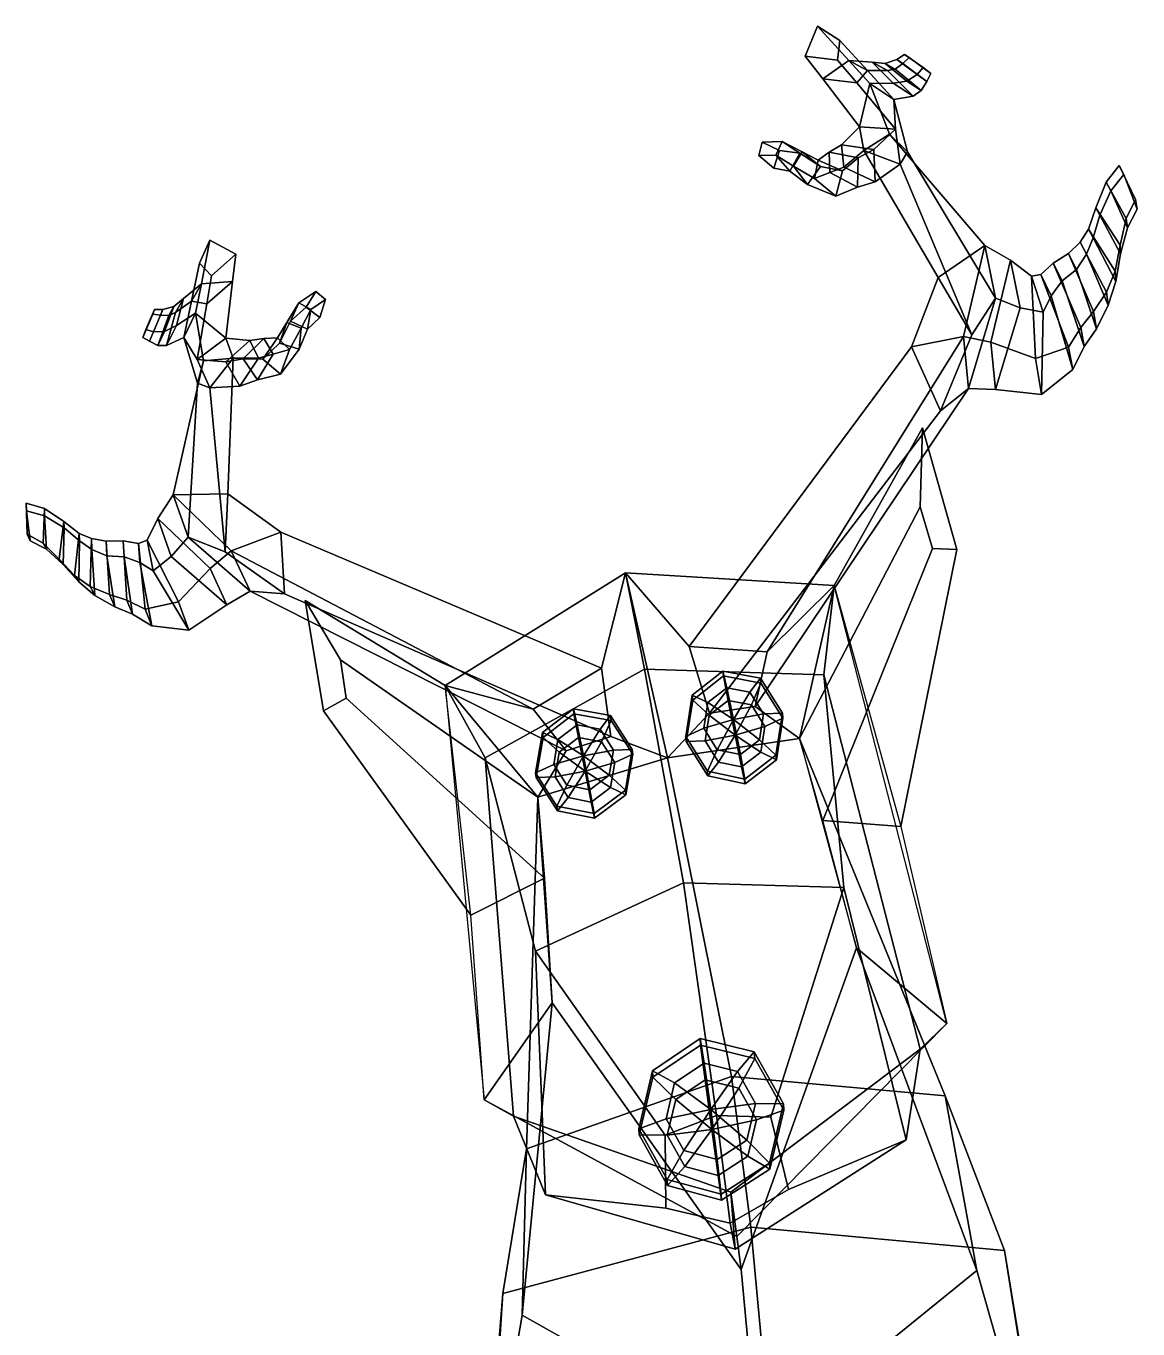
# Model space of a CAD drawing. Extents: x -109 to 82, y -151 to 358.
# Drawn here: x -108.9 to 54.1, y 167.4 to 358.5 of the extents above; entities that cross this region are included whole.
import ezdxf

# ---------------------------------------------------------------- set-up
doc = ezdxf.new("R2010")
doc.units = 0

msp = doc.modelspace()

# ---------------------------------------------------------------- linework, layer by layer
for points in [[(7.128547, 358.493958, 195.966629), (10.399764, 356.397095, 194.77037), (10.098275, 353.514404, 194.246597), (5.33102, 354.083069, 195.817917)], [(11.7414, 353.457458, 199.171799), (7.128547, 358.493958, 195.966629), (5.33102, 354.083069, 195.817917), (7.917945, 350.740295, 197.698364)], [(11.7414, 353.457458, 199.171799), (14.461386, 351.985901, 196.972412), (10.399764, 356.397095, 194.77037), (7.128547, 358.493958, 195.966629)], [(14.461386, 351.985901, 196.972412), (12.931945, 350.154755, 195.674454), (10.098275, 353.514404, 194.246597), (10.399764, 356.397095, 194.77037)], [(7.917945, 350.740295, 197.698364), (5.33102, 354.083069, 195.817917), (10.098275, 353.514404, 194.246597), (12.931945, 350.154755, 195.674454)], [(20.256283, 350.411621, 196.013794), (21.771677, 351.398987, 191.71402), (18.762188, 353.566223, 191.856644), (17.062239, 352.986237, 195.493118)], [(17.062239, 352.986237, 195.493118), (18.762188, 353.566223, 191.856644), (19.634695, 353.024323, 189.358582), (18.511599, 352.194611, 192.96106)], [(21.771677, 351.398987, 191.71402), (22.627932, 352.403015, 187.877518), (19.905397, 354.3255, 188.124481), (18.762188, 353.566223, 191.856644)], [(18.762188, 353.566223, 191.856644), (19.905397, 354.3255, 188.124481), (20.604845, 353.866425, 185.844452), (19.634695, 353.024323, 189.358582)], [(19.634695, 353.024323, 189.358582), (20.604845, 353.866425, 185.844452), (23.783831, 351.515778, 185.222961), (23.16231, 350.371033, 188.822464)], [(23.783831, 351.515778, 185.222961), (20.604845, 353.866425, 185.844452), (19.905397, 354.3255, 188.124481), (22.627932, 352.403015, 187.877518)], [(13.291235, 343.695862, 201.636505), (14.828227, 350.04599, 201.327606), (11.7414, 353.457458, 199.171799), (7.917945, 350.740295, 197.698364)], [(14.828227, 350.04599, 201.327606), (18.239666, 350.141205, 198.422333), (15.173949, 353.182953, 196.856674), (11.7414, 353.457458, 199.171799)], [(11.7414, 353.457458, 199.171799), (15.173949, 353.182953, 196.856674), (17.413958, 351.983307, 194.593231), (14.461386, 351.985901, 196.972412)], [(18.565088, 343.375519, 198.533798), (12.931945, 350.154755, 195.674454), (14.461386, 351.985901, 196.972412), (18.324026, 347.736328, 199.077606)], [(14.461386, 351.985901, 196.972412), (17.413958, 351.983307, 194.593231), (21.189445, 348.209869, 196.02301), (18.324026, 347.736328, 199.077606)], [(18.239666, 350.141205, 198.422333), (20.256283, 350.411621, 196.013794), (17.062239, 352.986237, 195.493118), (15.173949, 353.182953, 196.856674)], [(15.173949, 353.182953, 196.856674), (17.062239, 352.986237, 195.493118), (18.511599, 352.194611, 192.96106), (17.413958, 351.983307, 194.593231)], [(17.413958, 351.983307, 194.593231), (18.511599, 352.194611, 192.96106), (22.326767, 349.026733, 193.170227), (21.189445, 348.209869, 196.02301)], [(18.511599, 352.194611, 192.96106), (19.634695, 353.024323, 189.358582), (23.16231, 350.371033, 188.822464), (22.326767, 349.026733, 193.170227)], [(23.16231, 350.371033, 188.822464), (23.783831, 351.515778, 185.222961), (22.627932, 352.403015, 187.877518), (21.771677, 351.398987, 191.71402)], [(13.291235, 343.695862, 201.636505), (7.917945, 350.740295, 197.698364), (12.931945, 350.154755, 195.674454), (18.565088, 343.375519, 198.533798)], [(17.689274, 342.640106, 204.661163), (14.828227, 350.04599, 201.327606), (13.291235, 343.695862, 201.636505), (13.961, 340.224762, 203.419632)], [(18.324026, 347.736328, 199.077606), (21.189445, 348.209869, 196.02301), (18.239666, 350.141205, 198.422333), (14.828227, 350.04599, 201.327606)], [(17.689274, 342.640106, 204.661163), (20.333649, 340.054779, 201.483307), (18.324026, 347.736328, 199.077606), (14.828227, 350.04599, 201.327606)], [(21.189445, 348.209869, 196.02301), (22.326767, 349.026733, 193.170227), (20.256283, 350.411621, 196.013794), (18.239666, 350.141205, 198.422333)], [(22.326767, 349.026733, 193.170227), (23.16231, 350.371033, 188.822464), (21.771677, 351.398987, 191.71402), (20.256283, 350.411621, 196.013794)], [(20.333649, 340.054779, 201.483307), (19.281046, 338.231934, 200.056854), (18.565088, 343.375519, 198.533798), (18.324026, 347.736328, 199.077606)], [(18.565088, 343.375519, 198.533798), (15.409975, 340.365875, 197.054337), (10.684602, 341.066986, 199.880219), (13.291235, 343.695862, 201.636505)], [(13.291235, 343.695862, 201.636505), (10.684602, 341.066986, 199.880219), (10.996884, 337.814148, 201.332504), (13.961, 340.224762, 203.419632)], [(31.704296, 326.30954, 213.206772), (17.689274, 342.640106, 204.661163), (13.961, 340.224762, 203.419632), (24.860374, 321.595947, 214.37648)], [(19.281046, 338.231934, 200.056854), (15.622733, 335.645081, 198.206314), (15.409975, 340.365875, 197.054337), (18.565088, 343.375519, 198.533798)], [(33.255074, 318.60379, 209.127701), (20.333649, 340.054779, 201.483307), (17.689274, 342.640106, 204.661163), (31.704296, 326.30954, 213.206772)], [(1.959033, 341.563965, 194.609131), (-0.970392, 341.467438, 192.919388), (-1.466966, 339.514709, 193.413589), (1.02641, 339.535248, 194.963516)], [(0.735606, 337.628601, 191.261002), (-1.466966, 339.514709, 193.413589), (-0.970392, 341.467438, 192.919388), (1.572032, 340.25766, 191.081009)], [(4.533034, 339.839935, 192.409546), (1.572032, 340.25766, 191.081009), (-0.970392, 341.467438, 192.919388), (1.959033, 341.563965, 194.609131)], [(3.093258, 337.220612, 192.356323), (0.735606, 337.628601, 191.261002), (1.572032, 340.25766, 191.081009), (4.533034, 339.839935, 192.409546)], [(4.908738, 340.030518, 196.228989), (1.959033, 341.563965, 194.609131), (1.02641, 339.535248, 194.963516), (3.64224, 337.920471, 196.512161)], [(7.577388, 337.909363, 193.672348), (4.533034, 339.839935, 192.409546), (1.959033, 341.563965, 194.609131), (4.908738, 340.030518, 196.228989)], [(15.409975, 340.365875, 197.054337), (13.088184, 339.144257, 196.088943), (8.867741, 340.011902, 198.661011), (10.684602, 341.066986, 199.880219)], [(10.684602, 341.066986, 199.880219), (8.867741, 340.011902, 198.661011), (8.970512, 337.031158, 199.87384), (10.996884, 337.814148, 201.332504)], [(13.961, 340.224762, 203.419632), (10.996884, 337.814148, 201.332504), (15.622733, 335.645081, 198.206314), (19.281046, 338.231934, 200.056854)], [(15.622733, 335.645081, 198.206314), (13.019812, 334.875732, 196.992508), (13.088184, 339.144257, 196.088943), (15.409975, 340.365875, 197.054337)], [(29.759657, 313.204376, 208.404495), (24.860374, 321.595947, 214.37648), (13.961, 340.224762, 203.419632), (19.281046, 338.231934, 200.056854)], [(1.02641, 339.535248, 194.963516), (-1.466966, 339.514709, 193.413589), (0.735606, 337.628601, 191.261002), (3.093258, 337.220612, 192.356323)], [(3.64224, 337.920471, 196.512161), (1.02641, 339.535248, 194.963516), (3.093258, 337.220612, 192.356323), (5.678859, 335.261566, 193.474823)], [(5.678859, 335.261566, 193.474823), (3.093258, 337.220612, 192.356323), (4.533034, 339.839935, 192.409546), (7.577388, 337.909363, 193.672348)], [(7.236943, 338.827789, 197.553925), (4.908738, 340.030518, 196.228989), (3.64224, 337.920471, 196.512161), (6.680158, 336.111084, 198.302841)], [(10.79975, 337.262909, 195.073013), (7.577388, 337.909363, 193.672348), (4.908738, 340.030518, 196.228989), (7.236943, 338.827789, 197.553925)], [(8.867741, 340.011902, 198.661011), (7.236943, 338.827789, 197.553925), (6.680158, 336.111084, 198.302841), (8.970512, 337.031158, 199.87384)], [(13.088184, 339.144257, 196.088943), (10.79975, 337.262909, 195.073013), (7.236943, 338.827789, 197.553925), (8.867741, 340.011902, 198.661011)], [(13.019812, 334.875732, 196.992508), (9.820677, 333.563599, 195.415421), (10.79975, 337.262909, 195.073013), (13.088184, 339.144257, 196.088943)], [(33.255074, 318.60379, 209.127701), (29.759657, 313.204376, 208.404495), (19.281046, 338.231934, 200.056854), (20.333649, 340.054779, 201.483307)], [(6.680158, 336.111084, 198.302841), (3.64224, 337.920471, 196.512161), (5.678859, 335.261566, 193.474823), (9.820677, 333.563599, 195.415421)], [(9.820677, 333.563599, 195.415421), (5.678859, 335.261566, 193.474823), (7.577388, 337.909363, 193.672348), (10.79975, 337.262909, 195.073013)], [(8.970512, 337.031158, 199.87384), (6.680158, 336.111084, 198.302841), (9.820677, 333.563599, 195.415421), (13.019812, 334.875732, 196.992508)], [(10.996884, 337.814148, 201.332504), (8.970512, 337.031158, 199.87384), (13.019812, 334.875732, 196.992508), (15.622733, 335.645081, 198.206314)], [(52.410007, 330.285187, 191.013901), (53.777618, 333.054443, 188.3461), (51.384808, 338.044983, 188.697403), (49.466141, 335.574768, 191.742996)], [(49.466141, 335.574768, 191.742996), (51.384808, 338.044983, 188.697403), (52.075848, 336.727417, 186.280487), (50.142681, 334.32843, 188.978134)], [(50.142681, 334.32843, 188.978134), (52.075848, 336.727417, 186.280487), (54.039406, 331.647919, 185.642273), (52.600971, 328.911865, 187.953491)], [(53.777618, 333.054443, 188.3461), (54.039406, 331.647919, 185.642273), (52.075848, 336.727417, 186.280487), (51.384808, 338.044983, 188.697403)], [(51.536945, 326.378174, 194.094803), (52.410007, 330.285187, 191.013901), (49.466141, 335.574768, 191.742996), (47.944984, 331.850555, 195.368713)], [(47.944984, 331.850555, 195.368713), (49.466141, 335.574768, 191.742996), (50.142681, 334.32843, 188.978134), (48.548557, 330.749969, 192.208511)], [(48.548557, 330.749969, 192.208511), (50.142681, 334.32843, 188.978134), (52.600971, 328.911865, 187.953491), (51.59428, 325.096802, 190.636566)], [(52.600971, 328.911865, 187.953491), (54.039406, 331.647919, 185.642273), (53.777618, 333.054443, 188.3461), (52.410007, 330.285187, 191.013901)], [(50.791073, 322.51944, 197.073914), (51.536945, 326.378174, 194.094803), (47.944984, 331.850555, 195.368713), (46.898777, 328.696899, 198.373611)], [(46.898777, 328.696899, 198.373611), (47.944984, 331.850555, 195.368713), (48.548557, 330.749969, 192.208511), (47.598343, 327.409943, 194.882645)], [(47.598343, 327.409943, 194.882645), (48.548557, 330.749969, 192.208511), (51.59428, 325.096802, 190.636566), (50.88279, 321.040436, 193.245697)], [(49.528351, 319.486542, 199.872696), (50.791073, 322.51944, 197.073914), (46.898777, 328.696899, 198.373611), (45.676201, 326.812744, 200.726364)], [(45.676201, 326.812744, 200.726364), (46.898777, 328.696899, 198.373611), (47.598343, 327.409943, 194.882645), (46.613853, 325.033813, 196.966995)], [(51.59428, 325.096802, 190.636566), (52.600971, 328.911865, 187.953491), (52.410007, 330.285187, 191.013901), (51.536945, 326.378174, 194.094803)], [(-83.221825, 320.692139, 195.873672), (-81.96347, 327.104767, 192.728149), (-83.50766, 323.703156, 191.444412), (-84.65152, 318.124908, 193.60321)], [(-81.96347, 327.104767, 192.728149), (-78.189171, 325.037933, 192.867035), (-81.758621, 321.850769, 191.062881), (-83.50766, 323.703156, 191.444412)], [(-83.221825, 320.692139, 195.873672), (-78.641991, 321.046143, 194.729538), (-78.189171, 325.037933, 192.867035), (-81.96347, 327.104767, 192.728149)], [(47.616829, 316.615143, 202.996338), (49.528351, 319.486542, 199.872696), (45.676201, 326.812744, 200.726364), (43.967659, 325.1521, 203.288177)], [(43.967659, 325.1521, 203.288177), (45.676201, 326.812744, 200.726364), (46.613853, 325.033813, 196.966995), (45.147202, 322.77887, 199.277023)], [(46.613853, 325.033813, 196.966995), (47.598343, 327.409943, 194.882645), (50.88279, 321.040436, 193.245697), (49.796581, 317.540558, 195.701981)], [(-78.641991, 321.046143, 194.729538), (-82.423279, 317.753632, 192.470871), (-81.758621, 321.850769, 191.062881), (-78.189171, 325.037933, 192.867035)], [(28.541309, 312.984131, 218.055771), (31.704296, 326.30954, 213.206772), (24.860374, 321.595947, 214.37648), (20.939526, 311.455048, 218.353378)], [(28.541309, 312.984131, 218.055771), (32.590004, 312.132813, 215.889023), (35.47271, 324.154541, 211.516098), (31.704296, 326.30954, 213.206772)], [(31.704296, 326.30954, 213.206772), (35.47271, 324.154541, 211.516098), (36.856266, 317.170929, 207.850464), (33.255074, 318.60379, 209.127701)], [(45.751511, 314.283783, 205.764343), (47.616829, 316.615143, 202.996338), (43.967659, 325.1521, 203.288177), (41.721443, 323.740295, 206.079605)], [(41.721443, 323.740295, 206.079605), (43.967659, 325.1521, 203.288177), (45.147202, 322.77887, 199.277023), (43.024921, 321.113861, 201.625488)], [(45.147202, 322.77887, 199.277023), (46.613853, 325.033813, 196.966995), (49.796581, 317.540558, 195.701981), (48.066238, 314.103851, 198.485596)], [(50.88279, 321.040436, 193.245697), (51.59428, 325.096802, 190.636566), (51.536945, 326.378174, 194.094803), (50.791073, 322.51944, 197.073914)], [(-84.65152, 318.124908, 193.60321), (-83.50766, 323.703156, 191.444412), (-81.758621, 321.850769, 191.062881), (-82.423279, 317.753632, 192.470871)], [(32.590004, 312.132813, 215.889023), (39.113007, 309.743164, 213.126877), (38.541718, 321.833588, 210.421066), (35.47271, 324.154541, 211.516098)], [(35.47271, 324.154541, 211.516098), (38.541718, 321.833588, 210.421066), (40.262039, 316.532074, 206.169434), (36.856266, 317.170929, 207.850464)], [(43.972717, 311.392365, 208.846222), (45.751511, 314.283783, 205.764343), (41.721443, 323.740295, 206.079605), (39.908112, 322.057434, 208.826157)], [(39.908112, 322.057434, 208.826157), (41.721443, 323.740295, 206.079605), (43.024921, 321.113861, 201.625488), (41.409782, 318.920258, 203.985443)], [(-79.655426, 312.731232, 198.644547), (-78.641991, 321.046143, 194.729538), (-83.221825, 320.692139, 195.873672), (-84.097748, 316.400085, 197.997299)], [(-79.655426, 312.731232, 198.644547), (-83.817612, 309.596436, 195.30632), (-82.423279, 317.753632, 192.470871), (-78.641991, 321.046143, 194.729538)], [(20.939526, 311.455048, 218.353378), (24.860374, 321.595947, 214.37648), (29.759657, 313.204376, 208.404495), (25.194307, 302.064209, 211.145416)], [(39.113007, 309.743164, 213.126877), (43.972717, 311.392365, 208.846222), (39.908112, 322.057434, 208.826157), (38.541718, 321.833588, 210.421066)], [(38.541718, 321.833588, 210.421066), (39.908112, 322.057434, 208.826157), (41.409782, 318.920258, 203.985443), (40.262039, 316.532074, 206.169434)], [(41.409782, 318.920258, 203.985443), (43.024921, 321.113861, 201.625488), (46.241108, 311.50061, 200.755844), (44.578114, 308.103851, 203.365799)], [(43.024921, 321.113861, 201.625488), (45.147202, 322.77887, 199.277023), (48.066238, 314.103851, 198.485596), (46.241108, 311.50061, 200.755844)], [(49.796581, 317.540558, 195.701981), (50.88279, 321.040436, 193.245697), (50.791073, 322.51944, 197.073914), (49.528351, 319.486542, 199.872696)], [(-83.221825, 320.692139, 195.873672), (-84.65152, 318.124908, 193.60321), (-87.02449, 316.485596, 191.082321), (-85.843582, 318.558899, 193.398422)], [(-84.097748, 316.400085, 197.997299), (-83.221825, 320.692139, 195.873672), (-85.843582, 318.558899, 193.398422), (-86.891884, 314.588013, 194.926605)], [(-70.164055, 315.18808, 190.05336), (-68.954163, 317.901001, 192.318344), (-66.42408, 319.57843, 190.794952), (-67.867516, 317.240692, 188.869949)], [(-68.954163, 317.901001, 192.318344), (-67.166031, 316.918335, 192.789413), (-65.035988, 318.388641, 191.378067), (-66.42408, 319.57843, 190.794952)], [(-65.855026, 315.745789, 189.179794), (-67.867516, 317.240692, 188.869949), (-66.42408, 319.57843, 190.794952), (-65.035988, 318.388641, 191.378067)], [(48.066238, 314.103851, 198.485596), (49.796581, 317.540558, 195.701981), (49.528351, 319.486542, 199.872696), (47.616829, 316.615143, 202.996338)], [(-88.634735, 313.699158, 192.416855), (-87.264793, 317.365662, 191.95137), (-88.860939, 316.906769, 188.221649), (-90.266685, 313.666992, 188.021942)], [(-87.264793, 317.365662, 191.95137), (-87.993935, 316.053497, 189.393341), (-89.240219, 316.106964, 185.717407), (-88.860939, 316.906769, 188.221649)], [(-86.891884, 314.588013, 194.926605), (-85.843582, 318.558899, 193.398422), (-87.264793, 317.365662, 191.95137), (-88.634735, 313.699158, 192.416855)], [(-84.65152, 318.124908, 193.60321), (-85.782089, 312.819153, 195.677216), (-88.319595, 311.619049, 192.475235), (-87.02449, 316.485596, 191.082321)], [(-85.843582, 318.558899, 193.398422), (-87.02449, 316.485596, 191.082321), (-87.993935, 316.053497, 189.393341), (-87.264793, 317.365662, 191.95137)], [(-83.817612, 309.596436, 195.30632), (-85.782089, 312.819153, 195.677216), (-84.65152, 318.124908, 193.60321), (-82.423279, 317.753632, 192.470871)], [(-71.786804, 311.982178, 191.22316), (-70.68544, 315.013245, 193.830185), (-68.954163, 317.901001, 192.318344), (-70.164055, 315.18808, 190.05336)], [(-70.68544, 315.013245, 193.830185), (-68.583969, 314.162811, 194.250092), (-67.166031, 316.918335, 192.789413), (-68.954163, 317.901001, 192.318344)], [(-67.653473, 314.059204, 190.162994), (-70.164055, 315.18808, 190.05336), (-67.867516, 317.240692, 188.869949), (-65.855026, 315.745789, 189.179794)], [(-67.166031, 316.918335, 192.789413), (-67.653473, 314.059204, 190.162994), (-65.855026, 315.745789, 189.179794), (-65.035988, 318.388641, 191.378067)], [(29.271118, 305.343811, 212.696518), (25.194307, 302.064209, 211.145416), (29.759657, 313.204376, 208.404495), (33.255074, 318.60379, 209.127701)], [(33.255074, 318.60379, 209.127701), (36.856266, 317.170929, 207.850464), (33.246155, 305.207977, 211.067337), (29.271118, 305.343811, 212.696518)], [(40.262039, 316.532074, 206.169434), (41.409782, 318.920258, 203.985443), (44.578114, 308.103851, 203.365799), (39.99926, 304.444336, 207.959137)], [(-91.818382, 312.823547, 181.464035), (-91.371826, 314.008362, 184.120361), (-90.084641, 316.901337, 184.418442), (-90.368401, 316.254944, 182.136826)], [(-89.240219, 316.106964, 185.717407), (-90.833511, 312.254913, 185.12384), (-91.818382, 312.823547, 181.464035), (-90.368401, 316.254944, 182.136826)], [(-90.266685, 313.666992, 188.021942), (-88.860939, 316.906769, 188.221649), (-90.084641, 316.901337, 184.418442), (-91.371826, 314.008362, 184.120361)], [(-87.993935, 316.053497, 189.393341), (-89.592712, 311.641724, 189.546692), (-90.833511, 312.254913, 185.12384), (-89.240219, 316.106964, 185.717407)], [(-88.860939, 316.906769, 188.221649), (-89.240219, 316.106964, 185.717407), (-90.368401, 316.254944, 182.136826), (-90.084641, 316.901337, 184.418442)], [(-87.02449, 316.485596, 191.082321), (-88.319595, 311.619049, 192.475235), (-89.592712, 311.641724, 189.546692), (-87.993935, 316.053497, 189.393341)], [(-85.782089, 312.819153, 195.677216), (-84.097748, 316.400085, 197.997299), (-86.891884, 314.588013, 194.926605), (-88.319595, 311.619049, 192.475235)], [(-82.894096, 309.374878, 201.473938), (-84.097748, 316.400085, 197.997299), (-85.782089, 312.819153, 195.677216), (-83.768654, 306.13446, 198.288635)], [(-82.894096, 309.374878, 201.473938), (-78.553627, 309.783813, 200.520172), (-79.655426, 312.731232, 198.644547), (-84.097748, 316.400085, 197.997299)], [(-68.583969, 314.162811, 194.250092), (-68.883797, 311.091187, 191.211884), (-67.653473, 314.059204, 190.162994), (-67.166031, 316.918335, 192.789413)], [(36.856266, 317.170929, 207.850464), (40.262039, 316.532074, 206.169434), (39.99926, 304.444336, 207.959137), (33.246155, 305.207977, 211.067337)], [(46.241108, 311.50061, 200.755844), (48.066238, 314.103851, 198.485596), (47.616829, 316.615143, 202.996338), (45.751511, 314.283783, 205.764343)], [(-90.833511, 312.254913, 185.12384), (-90.266685, 313.666992, 188.021942), (-91.371826, 314.008362, 184.120361), (-91.818382, 312.823547, 181.464035)], [(-89.592712, 311.641724, 189.546692), (-88.634735, 313.699158, 192.416855), (-90.266685, 313.666992, 188.021942), (-90.833511, 312.254913, 185.12384)], [(-88.319595, 311.619049, 192.475235), (-86.891884, 314.588013, 194.926605), (-88.634735, 313.699158, 192.416855), (-89.592712, 311.641724, 189.546692)], [(-74.213226, 309.642853, 192.480377), (-72.069344, 312.751831, 195.072311), (-70.68544, 315.013245, 193.830185), (-71.786804, 311.982178, 191.22316)], [(-72.069344, 312.751831, 195.072311), (-70.283333, 311.032166, 195.940735), (-68.583969, 314.162811, 194.250092), (-70.68544, 315.013245, 193.830185)], [(-68.883797, 311.091187, 191.211884), (-71.786804, 311.982178, 191.22316), (-70.164055, 315.18808, 190.05336), (-67.653473, 314.059204, 190.162994)], [(-70.283333, 311.032166, 195.940735), (-71.597229, 307.442932, 192.998749), (-68.883797, 311.091187, 191.211884), (-68.583969, 314.162811, 194.250092)], [(44.578114, 308.103851, 203.365799), (46.241108, 311.50061, 200.755844), (45.751511, 314.283783, 205.764343), (43.972717, 311.392365, 208.846222)], [(-83.768654, 306.13446, 198.288635), (-85.782089, 312.819153, 195.677216), (-83.817612, 309.596436, 195.30632), (-81.963219, 305.454987, 196.992691)], [(-83.817612, 309.596436, 195.30632), (-79.655426, 312.731232, 198.644547), (-76.12709, 312.364136, 197.130981), (-79.658287, 309.255585, 194.109772)], [(-79.658287, 309.255585, 194.109772), (-76.12709, 312.364136, 197.130981), (-74.05143, 312.663208, 196.048889), (-77.084755, 309.704163, 193.309891)], [(-79.655426, 312.731232, 198.644547), (-78.553627, 309.783813, 200.520172), (-74.828011, 309.762451, 198.681091), (-76.12709, 312.364136, 197.130981)], [(-77.084755, 309.704163, 193.309891), (-74.05143, 312.663208, 196.048889), (-72.069344, 312.751831, 195.072311), (-74.213226, 309.642853, 192.480377)], [(-76.12709, 312.364136, 197.130981), (-74.828011, 309.762451, 198.681091), (-72.702202, 310.373566, 197.358231), (-74.05143, 312.663208, 196.048889)], [(-71.597229, 307.442932, 192.998749), (-74.213226, 309.642853, 192.480377), (-71.786804, 311.982178, 191.22316), (-68.883797, 311.091187, 191.211884)], [(-74.05143, 312.663208, 196.048889), (-72.702202, 310.373566, 197.358231), (-70.283333, 311.032166, 195.940735), (-72.069344, 312.751831, 195.072311)], [(-11.696887, 267.515442, 229.104935), (-0.235307, 266.734436, 228.796036), (28.541309, 312.984131, 218.055771), (20.939526, 311.455048, 218.353378)], [(-0.235307, 266.734436, 228.796036), (-1.986355, 258.687805, 220.59906), (29.271118, 305.343811, 212.696518), (28.541309, 312.984131, 218.055771)], [(29.271118, 305.343811, 212.696518), (33.246155, 305.207977, 211.067337), (32.590004, 312.132813, 215.889023), (28.541309, 312.984131, 218.055771)], [(33.246155, 305.207977, 211.067337), (39.99926, 304.444336, 207.959137), (39.113007, 309.743164, 213.126877), (32.590004, 312.132813, 215.889023)], [(-87.342438, 289.740356, 209.986557), (-79.351906, 289.888855, 211.614471), (-78.553627, 309.783813, 200.520172), (-82.894096, 309.374878, 201.473938)], [(-81.963219, 305.454987, 196.992691), (-83.817612, 309.596436, 195.30632), (-79.658287, 309.255585, 194.109772), (-77.579048, 305.66629, 195.424454)], [(-79.74073, 281.359192, 205.767365), (-81.963219, 305.454987, 196.992691), (-78.553627, 309.783813, 200.520172), (-79.351906, 289.888855, 211.614471)], [(-78.553627, 309.783813, 200.520172), (-81.963219, 305.454987, 196.992691), (-77.579048, 305.66629, 195.424454), (-74.828011, 309.762451, 198.681091)], [(-77.579048, 305.66629, 195.424454), (-79.658287, 309.255585, 194.109772), (-77.084755, 309.704163, 193.309891), (-74.976639, 306.585541, 194.368866)], [(-74.828011, 309.762451, 198.681091), (-77.579048, 305.66629, 195.424454), (-74.976639, 306.585541, 194.368866), (-72.702202, 310.373566, 197.358231)], [(-74.976639, 306.585541, 194.368866), (-77.084755, 309.704163, 193.309891), (-74.213226, 309.642853, 192.480377), (-71.597229, 307.442932, 192.998749)], [(-72.702202, 310.373566, 197.358231), (-74.976639, 306.585541, 194.368866), (-71.597229, 307.442932, 192.998749), (-70.283333, 311.032166, 195.940735)], [(-11.696887, 267.515442, 229.104935), (20.939526, 311.455048, 218.353378), (25.194307, 302.064209, 211.145416), (-8.708775, 257.690918, 217.702805)], [(39.99926, 304.444336, 207.959137), (44.578114, 308.103851, 203.365799), (43.972717, 311.392365, 208.846222), (39.113007, 309.743164, 213.126877)], [(-85.155685, 283.514343, 206.160278), (-87.342438, 289.740356, 209.986557), (-82.894096, 309.374878, 201.473938), (-83.768654, 306.13446, 198.288635)], [(-85.155685, 283.514343, 206.160278), (-83.768654, 306.13446, 198.288635), (-81.963219, 305.454987, 196.992691), (-79.74073, 281.359192, 205.767365)], [(-1.986355, 258.687805, 220.59906), (-8.708775, 257.690918, 217.702805), (25.194307, 302.064209, 211.145416), (29.271118, 305.343811, 212.696518)], [(22.225101, 287.959656, 218.558029), (4.489782, 254.013367, 217.611862), (9.584412, 276.441223, 239.342789), (22.523136, 299.562744, 224.991714)], [(27.584244, 281.740326, 222.59549), (22.523136, 299.562744, 224.991714), (9.584412, 276.441223, 239.342789), (19.343363, 241.096664, 234.993759)], [(22.523136, 299.562744, 224.991714), (27.584244, 281.740326, 222.59549), (23.994099, 281.865326, 217.75824), (22.225101, 287.959656, 218.558029)], [(-78.830658, 281.524719, 215.428879), (-87.342438, 289.740356, 209.986557), (-89.586647, 286.2883, 208.235474), (-81.945816, 278.916199, 213.146866)], [(-87.342438, 289.740356, 209.986557), (-85.155685, 283.514343, 206.160278), (-87.637856, 280.693787, 204.804459), (-89.586647, 286.2883, 208.235474)], [(-78.830658, 281.524719, 215.428879), (-71.547829, 284.26651, 216.074661), (-79.351906, 289.888855, 211.614471), (-87.342438, 289.740356, 209.986557)], [(-71.547829, 284.26651, 216.074661), (-71.056023, 275.196167, 209.019302), (-79.74073, 281.359192, 205.767365), (-79.351906, 289.888855, 211.614471)], [(-108.783165, 283.962708, 184.10553), (-108.938499, 288.534546, 184.311386), (-108.884583, 287.389465, 181.946457), (-108.327843, 282.987579, 181.474899)], [(-106.451027, 282.667419, 186.935013), (-106.256332, 287.732391, 187.529404), (-108.938499, 288.534546, 184.311386), (-108.783165, 283.962708, 184.10553)], [(-106.256332, 287.732391, 187.529404), (-106.215797, 286.647705, 184.814026), (-108.884583, 287.389465, 181.946457), (-108.938499, 288.534546, 184.311386)], [(-106.215797, 286.647705, 184.814026), (-105.943924, 281.755188, 183.949036), (-108.327843, 282.987579, 181.474899), (-108.884583, 287.389465, 181.946457)], [(-104.073044, 280.312286, 190.203598), (-103.377388, 285.832153, 191.362213), (-106.256332, 287.732391, 187.529404), (-106.451027, 282.667419, 186.935013)], [(-103.377388, 285.832153, 191.362213), (-103.334663, 284.890778, 188.247955), (-106.215797, 286.647705, 184.814026), (-106.256332, 287.732391, 187.529404)], [(-103.334663, 284.890778, 188.247955), (-103.486443, 279.535034, 186.82048), (-105.943924, 281.755188, 183.949036), (-106.215797, 286.647705, 184.814026)], [(23.994099, 281.865326, 217.75824), (7.915833, 241.962509, 216.202835), (4.489782, 254.013367, 217.611862), (22.225101, 287.959656, 218.558029)], [(-101.840607, 277.906921, 193.358734), (-101.155884, 284.081848, 194.529053), (-103.377388, 285.832153, 191.362213), (-104.073044, 280.312286, 190.203598)], [(-101.112404, 282.968903, 191.088745), (-101.198181, 276.979614, 189.612381), (-103.486443, 279.535034, 186.82048), (-103.334663, 284.890778, 188.247955)], [(-101.155884, 284.081848, 194.529053), (-101.112404, 282.968903, 191.088745), (-103.334663, 284.890778, 188.247955), (-103.377388, 285.832153, 191.362213)], [(-81.945816, 278.916199, 213.146866), (-89.586647, 286.2883, 208.235474), (-91.19677, 283.093872, 207.116913), (-86.591476, 274.02301, 210.24408)], [(-89.586647, 286.2883, 208.235474), (-87.637856, 280.693787, 204.804459), (-90.297707, 278.58493, 203.029068), (-91.19677, 283.093872, 207.116913)], [(-105.943924, 281.755188, 183.949036), (-106.451027, 282.667419, 186.935013), (-108.783165, 283.962708, 184.10553), (-108.327843, 282.987579, 181.474899)], [(-99.515541, 276.315063, 196.313583), (-99.327873, 283.309906, 196.996246), (-101.155884, 284.081848, 194.529053), (-101.840607, 277.906921, 193.358734)], [(-99.273926, 281.737946, 193.2995), (-98.828918, 274.976105, 192.236938), (-101.198181, 276.979614, 189.612381), (-101.112404, 282.968903, 191.088745)], [(-99.327873, 283.309906, 196.996246), (-99.273926, 281.737946, 193.2995), (-101.112404, 282.968903, 191.088745), (-101.155884, 284.081848, 194.529053)], [(-96.7034, 275.123962, 199.604156), (-97.18206, 282.925446, 199.678986), (-99.327873, 283.309906, 196.996246), (-99.515541, 276.315063, 196.313583)], [(-97.18206, 282.925446, 199.678986), (-97.077316, 280.813843, 195.745239), (-99.273926, 281.737946, 193.2995), (-99.327873, 283.309906, 196.996246)], [(-94.15313, 274.28775, 202.514755), (-94.683716, 282.975464, 202.599442), (-97.18206, 282.925446, 199.678986), (-96.7034, 275.123962, 199.604156)], [(-94.683716, 282.975464, 202.599442), (-94.566132, 280.621613, 198.22757), (-97.077316, 280.813843, 195.745239), (-97.18206, 282.925446, 199.678986)], [(-91.455437, 272.984467, 205.75325), (-92.441933, 282.611786, 205.468842), (-94.683716, 282.975464, 202.599442), (-94.15313, 274.28775, 202.514755)], [(-92.441933, 282.611786, 205.468842), (-92.270332, 279.792328, 200.721893), (-94.566132, 280.621613, 198.22757), (-94.683716, 282.975464, 202.599442)], [(-86.591476, 274.02301, 210.24408), (-91.19677, 283.093872, 207.116913), (-92.441933, 282.611786, 205.468842), (-91.455437, 272.984467, 205.75325)], [(-91.19677, 283.093872, 207.116913), (-90.297707, 278.58493, 203.029068), (-92.270332, 279.792328, 200.721893), (-92.441933, 282.611786, 205.468842)], [(-85.155685, 283.514343, 206.160278), (-76.067764, 275.62558, 210.317169), (-79.474205, 273.622681, 208.557449), (-87.637856, 280.693787, 204.804459)], [(-76.067764, 275.62558, 210.317169), (-85.155685, 283.514343, 206.160278), (-79.74073, 281.359192, 205.767365), (-71.056023, 275.196167, 209.019302)], [(-78.830658, 281.524719, 215.428879), (-34.569942, 258.29837, 228.215195), (-24.538162, 264.296173, 228.878418), (-71.547829, 284.26651, 216.074661)], [(-24.538162, 264.296173, 228.878418), (-23.14974, 254.311859, 217.48204), (-71.056023, 275.196167, 209.019302), (-71.547829, 284.26651, 216.074661)], [(-103.486443, 279.535034, 186.82048), (-104.073044, 280.312286, 190.203598), (-106.451027, 282.667419, 186.935013), (-105.943924, 281.755188, 183.949036)], [(-97.077316, 280.813843, 195.745239), (-95.937843, 273.293579, 195.201797), (-98.828918, 274.976105, 192.236938), (-99.273926, 281.737946, 193.2995)], [(-76.067764, 275.62558, 210.317169), (-78.830658, 281.524719, 215.428879), (-81.945816, 278.916199, 213.146866), (-79.474205, 273.622681, 208.557449)], [(-34.569942, 258.29837, 228.215195), (-78.830658, 281.524719, 215.428879), (-76.067764, 275.62558, 210.317169), (-29.730633, 252.201813, 220.175705)], [(27.584244, 281.740326, 222.59549), (19.343363, 241.096664, 234.993759), (7.915833, 241.962509, 216.202835), (23.994099, 281.865326, 217.75824)], [(-101.198181, 276.979614, 189.612381), (-101.840607, 277.906921, 193.358734), (-104.073044, 280.312286, 190.203598), (-103.486443, 279.535034, 186.82048)], [(-94.566132, 280.621613, 198.22757), (-93.30307, 272.243469, 197.622589), (-95.937843, 273.293579, 195.201797), (-97.077316, 280.813843, 195.745239)], [(-92.270332, 279.792328, 200.721893), (-90.497185, 270.515411, 200.401581), (-93.30307, 272.243469, 197.622589), (-94.566132, 280.621613, 198.22757)], [(-90.297707, 278.58493, 203.029068), (-85.055038, 269.894196, 205.256073), (-90.497185, 270.515411, 200.401581), (-92.270332, 279.792328, 200.721893)], [(-87.637856, 280.693787, 204.804459), (-79.474205, 273.622681, 208.557449), (-85.055038, 269.894196, 205.256073), (-90.297707, 278.58493, 203.029068)], [(-98.828918, 274.976105, 192.236938), (-99.515541, 276.315063, 196.313583), (-101.840607, 277.906921, 193.358734), (-101.198181, 276.979614, 189.612381)], [(-79.474205, 273.622681, 208.557449), (-81.945816, 278.916199, 213.146866), (-86.591476, 274.02301, 210.24408), (-85.055038, 269.894196, 205.256073)], [(-34.569942, 258.29837, 228.215195), (-47.468529, 261.752808, 238.279022), (-20.994246, 278.278625, 240.159439), (-24.538162, 264.296173, 228.878418)], [(-47.468529, 261.752808, 238.279022), (-41.620811, 251.167587, 260.110016), (-18.217321, 264.16568, 261.410736), (-20.994246, 278.278625, 240.159439)], [(-23.14974, 254.311859, 217.48204), (-24.538162, 264.296173, 228.878418), (-20.994246, 278.278625, 240.159439), (-14.881869, 251.163528, 209.985168)], [(-0.235307, 266.734436, 228.796036), (-11.696887, 267.515442, 229.104935), (-20.994246, 278.278625, 240.159439), (9.584412, 276.441223, 239.342789)], [(-8.708775, 257.690918, 217.702805), (-14.881869, 251.163528, 209.985168), (-20.994246, 278.278625, 240.159439), (-11.696887, 267.515442, 229.104935)], [(9.584412, 276.441223, 239.342789), (-20.994246, 278.278625, 240.159439), (-18.217321, 264.16568, 261.410736), (8.064551, 263.340546, 260.945557)], [(-95.937843, 273.293579, 195.201797), (-96.7034, 275.123962, 199.604156), (-99.515541, 276.315063, 196.313583), (-98.828918, 274.976105, 192.236938)], [(-29.730633, 252.201813, 220.175705), (-76.067764, 275.62558, 210.317169), (-71.056023, 275.196167, 209.019302), (-23.14974, 254.311859, 217.48204)], [(-1.986355, 258.687805, 220.59906), (-0.235307, 266.734436, 228.796036), (9.584412, 276.441223, 239.342789), (4.489782, 254.013367, 217.611862)], [(9.584412, 276.441223, 239.342789), (8.064551, 263.340546, 260.945557), (22.182861, 208.438187, 254.476501), (26.103748, 212.212402, 231.795547)], [(-93.30307, 272.243469, 197.622589), (-94.15313, 274.28775, 202.514755), (-96.7034, 275.123962, 199.604156), (-95.937843, 273.293579, 195.201797)], [(-90.497185, 270.515411, 200.401581), (-91.455437, 272.984467, 205.75325), (-94.15313, 274.28775, 202.514755), (-93.30307, 272.243469, 197.622589)], [(-85.055038, 269.894196, 205.256073), (-86.591476, 274.02301, 210.24408), (-91.455437, 272.984467, 205.75325), (-90.497185, 270.515411, 200.401581)], [(-68.007736, 274.232147, 222.982101), (-62.83255, 265.519928, 216.889069), (-62.002914, 259.914154, 216.183212), (-65.309608, 258.063934, 220.899399)], [(-62.83255, 265.519928, 216.889069), (-68.007736, 274.232147, 222.982101), (-47.468529, 261.752808, 238.279022), (-33.896156, 245.381683, 217.071335)], [(-65.309608, 258.063934, 220.899399), (-43.722248, 228.068817, 234.248001), (-47.468529, 261.752808, 238.279022), (-68.007736, 274.232147, 222.982101)], [(-62.002914, 259.914154, 216.183212), (-62.83255, 265.519928, 216.889069), (-33.896156, 245.381683, 217.071335), (-32.916504, 233.49585, 215.716248)], [(-18.217321, 264.16568, 261.410736), (-41.620811, 251.167587, 260.110016), (-34.204563, 222.827789, 284.835388), (-12.51432, 232.819, 285.869171)], [(-18.217321, 264.16568, 261.410736), (-12.51432, 232.819, 285.869171), (11.009056, 232.165802, 285.369812), (8.064551, 263.340546, 260.945557)], [(-11.152121, 259.625549, 273.653809), (-6.636225, 263.179321, 274.036469), (-6.718414, 263.892426, 269.313477), (-11.232112, 260.3349, 268.930145)], [(-8.947074, 259.255798, 264.87085), (-11.232112, 260.3349, 268.930145), (-6.718414, 263.892426, 269.313477), (-6.151386, 261.449463, 265.105621)], [(-1.154872, 262.116241, 273.827881), (-1.234862, 262.825653, 269.104248), (-6.718414, 263.892426, 269.313477), (-6.636225, 263.179321, 274.036469)], [(-2.762472, 260.777252, 264.975739), (-6.151386, 261.449463, 265.105621), (-6.718414, 263.892426, 269.313477), (-1.234862, 262.825653, 269.104248)], [(-8.742898, 257.407776, 277.239349), (-5.943703, 259.595337, 277.473022), (-6.636225, 263.179321, 274.036469), (-11.152121, 259.625549, 273.653809)], [(-2.558297, 258.929199, 277.344238), (-1.154872, 262.116241, 273.827881), (-6.636225, 263.179321, 274.036469), (-5.943703, 259.595337, 277.473022)], [(1.999043, 257.693481, 268.423645), (-0.768408, 257.607819, 264.556763), (-2.762472, 260.777252, 264.975739), (-1.234862, 262.825653, 269.104248)], [(-0.572588, 255.774567, 276.927856), (2.073838, 256.993225, 273.148956), (-1.154872, 262.116241, 273.827881), (-2.558297, 258.929199, 277.344238)], [(2.073838, 256.993225, 273.148956), (1.999043, 257.693481, 268.423645), (-1.234862, 262.825653, 269.104248), (-1.154872, 262.116241, 273.827881)], [(20.149195, 195.13559, 285.218018), (22.182861, 208.438187, 254.476501), (8.064551, 263.340546, 260.945557), (11.009056, 232.165802, 285.369812)], [(-65.309608, 258.063934, 220.899399), (-62.002914, 259.914154, 216.183212), (-32.916504, 233.49585, 215.716248), (-43.722248, 228.068817, 234.248001)], [(-29.730633, 252.201813, 220.175705), (-33.896156, 245.381683, 217.071335), (-47.468529, 261.752808, 238.279022), (-34.569942, 258.29837, 228.215195)], [(-47.468529, 261.752808, 238.279022), (-41.727997, 200.994171, 231.28624), (-37.428837, 198.592361, 254.03009), (-41.620811, 251.167587, 260.110016)], [(-12.099878, 253.578476, 272.918732), (-11.152121, 259.625549, 273.653809), (-11.232112, 260.3349, 268.930145), (-12.174673, 254.278702, 268.19342)], [(-12.174673, 254.278702, 268.19342), (-11.232112, 260.3349, 268.930145), (-8.947074, 259.255798, 264.87085), (-9.528245, 255.497345, 264.41452)], [(-5.17144, 256.768951, 263.025421), (-8.947074, 259.255798, 264.87085), (-6.151386, 261.449463, 265.105621)], [(-5.17144, 256.768951, 263.025421), (-6.151386, 261.449463, 265.105621), (-2.762472, 260.777252, 264.975739)], [(-0.768408, 257.607819, 264.556763), (-5.17144, 256.768951, 263.025421), (-2.762472, 260.777252, 264.975739)], [(-33.116974, 254.153275, 273.271332), (-28.577751, 257.638336, 273.643463), (-28.659939, 258.35144, 268.920502), (-33.196964, 254.86264, 268.547668)], [(-30.933187, 253.847168, 264.497955), (-33.196964, 254.86264, 268.547668), (-28.659939, 258.35144, 268.920502), (-28.12328, 255.998123, 264.726318)], [(-23.119726, 256.643982, 273.445404), (-23.199717, 257.353333, 268.721771), (-28.659939, 258.35144, 268.920502), (-28.577751, 257.638336, 273.643463)], [(-24.748585, 255.368591, 264.602844), (-28.12328, 255.998123, 264.726318), (-28.659939, 258.35144, 268.920502), (-23.199717, 257.353333, 268.721771)], [(-1.986355, 258.687805, 220.59906), (4.489782, 254.013367, 217.611862), (-14.881869, 251.163528, 209.985168), (-8.708775, 257.690918, 217.702805)], [(-9.332425, 253.664124, 276.785583), (-8.742898, 257.407776, 277.239349), (-11.152121, 259.625549, 273.653809), (-12.099878, 253.578476, 272.918732)], [(-9.528245, 255.497345, 264.41452), (-8.947074, 259.255798, 264.87085), (-5.17144, 256.768951, 263.025421)], [(-4.929393, 254.502975, 278.316956), (-5.943703, 259.595337, 277.473022), (-8.742898, 257.407776, 277.239349)], [(-4.929393, 254.502975, 278.316956), (-2.558297, 258.929199, 277.344238), (-5.943703, 259.595337, 277.473022)], [(-4.929393, 254.502975, 278.316956), (-0.572588, 255.774567, 276.927856), (-2.558297, 258.929199, 277.344238)], [(-30.72901, 251.999146, 276.866425), (-27.915598, 254.143997, 277.093719), (-28.577751, 257.638336, 273.643463), (-33.116974, 254.153275, 273.271332)], [(-24.544409, 253.520569, 276.971344), (-23.119726, 256.643982, 273.445404), (-28.577751, 257.638336, 273.643463), (-27.915598, 254.143997, 277.093719)], [(-20.020933, 252.388351, 268.06601), (-22.788383, 252.302704, 264.199127), (-24.748585, 255.368591, 264.602844), (-23.199717, 257.353333, 268.721771)], [(-22.592566, 250.469452, 276.570221), (-19.946136, 251.688095, 272.79129), (-23.119726, 256.643982, 273.445404), (-24.544409, 253.520569, 276.971344)], [(-19.946136, 251.688095, 272.79129), (-20.020933, 252.388351, 268.06601), (-23.199717, 257.353333, 268.721771), (-23.119726, 256.643982, 273.445404)], [(-7.557313, 252.350708, 264.003448), (-9.528245, 255.497345, 264.41452), (-5.17144, 256.768951, 263.025421)], [(-4.929393, 254.502975, 278.316956), (-8.742898, 257.407776, 277.239349), (-9.332425, 253.664124, 276.785583)], [(-4.172664, 251.642838, 263.872955), (-7.557313, 252.350708, 264.003448), (-5.17144, 256.768951, 263.025421)], [(-1.353845, 253.813675, 264.099854), (-5.17144, 256.768951, 263.025421), (-0.768408, 257.607819, 264.556763)], [(-4.172664, 251.642838, 263.872955), (-5.17144, 256.768951, 263.025421), (-1.353845, 253.813675, 264.099854)], [(1.045438, 251.543976, 267.685333), (-1.353845, 253.813675, 264.099854), (-0.768408, 257.607819, 264.556763), (1.999043, 257.693481, 268.423645)], [(1.1152, 250.853012, 272.412231), (2.073838, 256.993225, 273.148956), (-0.572588, 255.774567, 276.927856), (-1.166219, 251.995346, 276.47348)], [(1.1152, 250.853012, 272.412231), (1.045438, 251.543976, 267.685333), (1.999043, 257.693481, 268.423645), (2.073838, 256.993225, 273.148956)], [(-34.119854, 248.273361, 272.561096), (-33.116974, 254.153275, 273.271332), (-33.196964, 254.86264, 268.547668), (-34.194649, 248.973557, 267.835815)], [(-34.194649, 248.973557, 267.835815), (-33.196964, 254.86264, 268.547668), (-30.933187, 253.847168, 264.497955), (-31.54822, 250.19223, 264.056885)], [(-29.730633, 252.201813, 220.175705), (-23.14974, 254.311859, 217.48204), (-14.881869, 251.163528, 209.985168), (-33.896156, 245.381683, 217.071335)], [(-27.191416, 251.463852, 262.667786), (-30.933187, 253.847168, 264.497955), (-28.12328, 255.998123, 264.726318)], [(-27.191416, 251.463852, 262.667786), (-28.12328, 255.998123, 264.726318), (-24.748585, 255.368591, 264.602844)], [(-22.788383, 252.302704, 264.199127), (-27.191416, 251.463852, 262.667786), (-24.748585, 255.368591, 264.602844)], [(-9.001205, 249.206299, 267.533508), (-12.174673, 254.278702, 268.19342), (-9.528245, 255.497345, 264.41452), (-7.557313, 252.350708, 264.003448)], [(-8.931443, 248.51532, 272.260406), (-12.099878, 253.578476, 272.918732), (-12.174673, 254.278702, 268.19342), (-9.001205, 249.206299, 267.533508)], [(-7.369688, 250.532364, 276.377075), (-4.929393, 254.502975, 278.316956), (-9.332425, 253.664124, 276.785583)], [(-3.988386, 249.830734, 276.24762), (-4.929393, 254.502975, 278.316956), (-7.369688, 250.532364, 276.377075)], [(-1.166219, 251.995346, 276.47348), (-0.572588, 255.774567, 276.927856), (-4.929393, 254.502975, 278.316956)], [(-3.988386, 249.830734, 276.24762), (-1.166219, 251.995346, 276.47348), (-4.929393, 254.502975, 278.316956)], [(-31.3524, 248.359009, 276.427948), (-30.72901, 251.999146, 276.866425), (-33.116974, 254.153275, 273.271332), (-34.119854, 248.273361, 272.561096)], [(-31.54822, 250.19223, 264.056885), (-30.933187, 253.847168, 264.497955), (-27.191416, 251.463852, 262.667786)], [(-26.949369, 249.197861, 277.95932), (-27.915598, 254.143997, 277.093719), (-30.72901, 251.999146, 276.866425)], [(-26.949369, 249.197861, 277.95932), (-24.544409, 253.520569, 276.971344), (-27.915598, 254.143997, 277.093719)], [(-23.407028, 248.612762, 263.757172), (-27.191416, 251.463852, 262.667786), (-22.788383, 252.302704, 264.199127)], [(-26.949369, 249.197861, 277.95932), (-22.592566, 250.469452, 276.570221), (-24.544409, 253.520569, 276.971344)], [(-21.027939, 246.407883, 267.351776), (-23.407028, 248.612762, 263.757172), (-22.788383, 252.302704, 264.199127), (-20.020933, 252.388351, 268.06601)], [(-20.958176, 245.716888, 272.078613), (-21.027939, 246.407883, 267.351776), (-20.020933, 252.388351, 268.06601), (-19.946136, 251.688095, 272.79129)], [(25.849268, 201.59639, 172.862823), (-5.473378, 204.403976, 169.930939), (-14.881869, 251.163528, 209.985168), (4.489782, 254.013367, 217.611862)], [(-8.931443, 248.51532, 272.260406), (-7.369688, 250.532364, 276.377075), (-9.332425, 253.664124, 276.785583), (-12.099878, 253.578476, 272.918732)], [(-3.528694, 248.046265, 267.322662), (-9.001205, 249.206299, 267.533508), (-7.557313, 252.350708, 264.003448), (-4.172664, 251.642838, 263.872955)], [(-3.528694, 248.046265, 267.322662), (-4.172664, 251.642838, 263.872955), (-1.353845, 253.813675, 264.099854), (1.045438, 251.543976, 267.685333)], [(25.849268, 201.59639, 172.862823), (4.489782, 254.013367, 217.611862), (12.842552, 223.275162, 214.127762), (30.493595, 175.991562, 183.362305)], [(-32.774323, 187.05574, 284.880249), (-34.204563, 222.827789, 284.835388), (-41.620811, 251.167587, 260.110016), (-37.428837, 198.592361, 254.03009)], [(-35.539867, 193.791779, 172.592255), (-33.896156, 245.381683, 217.071335), (-14.881869, 251.163528, 209.985168), (-5.473378, 204.403976, 169.930939)], [(-29.610497, 247.149811, 263.660797), (-31.54822, 250.19223, 264.056885), (-27.191416, 251.463852, 262.667786)], [(-26.949369, 249.197861, 277.95932), (-30.72901, 251.999146, 276.866425), (-31.3524, 248.359009, 276.427948)], [(-26.239412, 246.485336, 263.536377), (-29.610497, 247.149811, 263.660797), (-27.191416, 251.463852, 262.667786)], [(-26.239412, 246.485336, 263.536377), (-27.191416, 251.463852, 262.667786), (-23.407028, 248.612762, 263.757172)], [(-23.219404, 246.794479, 276.130829), (-22.592566, 250.469452, 276.570221), (-26.949369, 249.197861, 277.95932)], [(-20.958176, 245.716888, 272.078613), (-19.946136, 251.688095, 272.79129), (-22.592566, 250.469452, 276.570221), (-23.219404, 246.794479, 276.130829)], [(-3.460968, 247.359116, 272.050171), (-3.988386, 249.830734, 276.24762), (-7.369688, 250.532364, 276.377075), (-8.931443, 248.51532, 272.260406)], [(-3.460968, 247.359116, 272.050171), (1.1152, 250.853012, 272.412231), (-1.166219, 251.995346, 276.47348), (-3.988386, 249.830734, 276.24762)], [(-3.460968, 247.359116, 272.050171), (-3.528694, 248.046265, 267.322662), (1.045438, 251.543976, 267.685333), (1.1152, 250.853012, 272.412231)], [(-31.074585, 244.07019, 267.199951), (-34.194649, 248.973557, 267.835815), (-31.54822, 250.19223, 264.056885), (-29.610497, 247.149811, 263.660797)], [(-31.00482, 243.379196, 271.926849), (-34.119854, 248.273361, 272.561096), (-34.194649, 248.973557, 267.835815), (-31.074585, 244.07019, 267.199951)], [(-29.422873, 245.331497, 276.034393), (-26.949369, 249.197861, 277.95932), (-31.3524, 248.359009, 276.427948)], [(-26.055134, 244.673203, 275.911072), (-26.949369, 249.197861, 277.95932), (-29.422873, 245.331497, 276.034393)], [(-26.055134, 244.673203, 275.911072), (-23.219404, 246.794479, 276.130829), (-26.949369, 249.197861, 277.95932)], [(-25.623684, 242.980667, 266.99884), (-26.239412, 246.485336, 263.536377), (-23.407028, 248.612762, 263.757172), (-21.027939, 246.407883, 267.351776)], [(-3.460968, 247.359116, 272.050171), (-8.931443, 248.51532, 272.260406), (-9.001205, 249.206299, 267.533508), (-3.528694, 248.046265, 267.322662)], [(-31.00482, 243.379196, 271.926849), (-29.422873, 245.331497, 276.034393), (-31.3524, 248.359009, 276.427948), (-34.119854, 248.273361, 272.561096)], [(-25.623684, 242.980667, 266.99884), (-31.074585, 244.07019, 267.199951), (-29.610497, 247.149811, 263.660797), (-26.239412, 246.485336, 263.536377)], [(-25.55596, 242.293488, 271.726318), (-20.958176, 245.716888, 272.078613), (-23.219404, 246.794479, 276.130829), (-26.055134, 244.673203, 275.911072)], [(-35.539867, 193.791779, 172.592255), (-36.191597, 169.438553, 183.187378), (-31.750727, 215.233414, 213.728394), (-33.896156, 245.381683, 217.071335)], [(-25.55596, 242.293488, 271.726318), (-26.055134, 244.673203, 275.911072), (-29.422873, 245.331497, 276.034393), (-31.00482, 243.379196, 271.926849)], [(-25.55596, 242.293488, 271.726318), (-25.623684, 242.980667, 266.99884), (-21.027939, 246.407883, 267.351776), (-20.958176, 245.716888, 272.078613)], [(-25.55596, 242.293488, 271.726318), (-31.00482, 243.379196, 271.926849), (-31.074585, 244.07019, 267.199951), (-25.623684, 242.980667, 266.99884)], [(19.343363, 241.096664, 234.993759), (26.103748, 212.212402, 231.795547), (12.842552, 223.275162, 214.127762), (7.915833, 241.962509, 216.202835)], [(-43.722248, 228.068817, 234.248001), (-32.916504, 233.49585, 215.716248), (-31.750727, 215.233414, 213.728394), (-41.727997, 200.994171, 231.28624)], [(-15.206852, 195.8414, 323.764526), (-7.668664, 198.729126, 324.135925), (-12.51432, 232.819, 285.869171), (-34.204563, 222.827789, 284.835388)], [(0.298604, 198.463837, 323.886383), (11.009056, 232.165802, 285.369812), (-12.51432, 232.819, 285.869171), (-7.668664, 198.729126, 324.135925)], [(2.904835, 187.858383, 322.890137), (20.149195, 195.13559, 285.218018), (11.009056, 232.165802, 285.369812), (0.298604, 198.463837, 323.886383)], [(-15.088382, 185.107162, 322.774902), (-15.206852, 195.8414, 323.764526), (-34.204563, 222.827789, 284.835388), (-32.774323, 187.05574, 284.880249)], [(-4.687735, 180.933868, 233.071289), (-4.06392, 176.107941, 217.446274), (12.842552, 223.275162, 214.127762), (26.103748, 212.212402, 231.795547)], [(30.493595, 175.991562, 183.362305), (12.842552, 223.275162, 214.127762), (-4.06392, 176.107941, 217.446274), (-1.601685, 149.92128, 198.24794)], [(-4.687735, 180.933868, 233.071289), (-41.727997, 200.994171, 231.28624), (-31.750727, 215.233414, 213.728394), (-4.06392, 176.107941, 217.446274)], [(-36.191597, 169.438553, 183.187378), (-1.601685, 149.92128, 198.24794), (-4.06392, 176.107941, 217.446274), (-31.750727, 215.233414, 213.728394)], [(26.103748, 212.212402, 231.795547), (22.182861, 208.438187, 254.476501), (-5.581021, 187.44165, 252.575119), (-4.687735, 180.933868, 233.071289)], [(-16.995977, 204.340515, 332.31308), (-10.017654, 209.036255, 332.75412), (-10.085217, 209.977188, 325.803802), (-17.059956, 205.27272, 325.361664)], [(-13.818611, 203.490326, 319.42514), (-17.059956, 205.27272, 325.361664), (-10.085217, 209.977188, 325.803802), (-9.496065, 206.384277, 319.694458)], [(-13.659551, 201.070938, 337.626923), (-9.331372, 203.950745, 337.894531), (-10.017654, 209.036255, 332.75412), (-16.995977, 204.340515, 332.31308)], [(-2.06102, 207.087418, 332.452301), (-2.124998, 208.019623, 325.500885), (-10.085217, 209.977188, 325.803802), (-10.017654, 209.036255, 332.75412)], [(-4.578712, 205.146378, 319.506866), (-9.496065, 206.384277, 319.694458), (-10.085217, 209.977188, 325.803802), (-2.124998, 208.019623, 325.500885)], [(-4.419651, 202.72702, 337.708649), (-2.06102, 207.087418, 332.452301), (-10.017654, 209.036255, 332.75412), (-9.331372, 203.950745, 337.894531)], [(-5.581021, 187.44165, 252.575119), (22.182861, 208.438187, 254.476501), (20.149195, 195.13559, 285.218018), (-4.91714, 179.123749, 284.174164)], [(-8.518403, 199.605881, 316.770691), (-13.818611, 203.490326, 319.42514), (-9.496065, 206.384277, 319.694458)], [(-8.518403, 199.605881, 316.770691), (-9.496065, 206.384277, 319.694458), (-4.578712, 205.146378, 319.506866)], [(2.132717, 200.404724, 324.631317), (-1.956929, 200.44754, 318.972626), (-4.578712, 205.146378, 319.506866), (-2.124998, 208.019623, 325.500885)], [(-1.811075, 198.062561, 337.178528), (2.188428, 199.493729, 331.585327), (-2.06102, 207.087418, 332.452301), (-4.419651, 202.72702, 337.708649)], [(2.188428, 199.493729, 331.585327), (2.132717, 200.404724, 324.631317), (-2.124998, 208.019623, 325.500885), (-2.06102, 207.087418, 332.452301)], [(-18.989235, 195.859024, 331.413849), (-16.995977, 204.340515, 332.31308), (-17.059956, 205.27272, 325.361664), (-19.044947, 196.77002, 324.459839)], [(-19.044947, 196.77002, 324.459839), (-17.059956, 205.27272, 325.361664), (-13.818611, 203.490326, 319.42514), (-15.045445, 198.201157, 318.866638)], [(-1.956929, 200.44754, 318.972626), (-8.518403, 199.605881, 316.770691), (-4.578712, 205.146378, 319.506866)], [(-2.630893, 182.309677, 148.245041), (-39.009148, 172.620163, 150.947311), (-35.539867, 193.791779, 172.592255), (-5.473378, 204.403976, 169.930939)], [(-14.899592, 195.816208, 337.07254), (-13.659551, 201.070938, 337.626923), (-16.995977, 204.340515, 332.31308), (-18.989235, 195.859024, 331.413849)], [(-15.045445, 198.201157, 318.866638), (-13.818611, 203.490326, 319.42514), (-8.518403, 199.605881, 316.770691)], [(-8.338117, 196.657867, 339.274475), (-9.331372, 203.950745, 337.894531), (-13.659551, 201.070938, 337.626923)], [(-8.338117, 196.657867, 339.274475), (-4.419651, 202.72702, 337.708649), (-9.331372, 203.950745, 337.894531)], [(-8.338117, 196.657867, 339.274475), (-1.811075, 198.062561, 337.178528), (-4.419651, 202.72702, 337.708649)], [(-2.630893, 182.309677, 148.245041), (-5.473378, 204.403976, 169.930939), (25.849268, 201.59639, 172.862823), (34.585228, 178.900757, 151.092697)], [(-41.727997, 200.994171, 231.28624), (-4.687735, 180.933868, 233.071289), (-5.581021, 187.44165, 252.575119), (-37.428837, 198.592361, 254.03009)], [(-8.338117, 196.657867, 339.274475), (-13.659551, 201.070938, 337.626923), (-14.899592, 195.816208, 337.07254)], [(34.585228, 178.900757, 151.092697), (25.849268, 201.59639, 172.862823), (30.493595, 175.991562, 183.362305), (41.266182, 138.091492, 160.202408)], [(-12.4676, 193.561584, 318.346649), (-15.045445, 198.201157, 318.866638), (-8.518403, 199.605881, 316.770691)], [(-7.564685, 192.247025, 318.159912), (-12.4676, 193.561584, 318.346649), (-8.518403, 199.605881, 316.770691)], [(-3.198219, 195.081863, 318.41507), (-8.518403, 199.605881, 316.770691), (-1.956929, 200.44754, 318.972626)], [(-7.564685, 192.247025, 318.159912), (-8.518403, 199.605881, 316.770691), (-3.198219, 195.081863, 318.41507)], [(0.110338, 191.701736, 323.731781), (-3.198219, 195.081863, 318.41507), (-1.956929, 200.44754, 318.972626), (2.132717, 200.404724, 324.631317)], [(0.158335, 190.81221, 330.688232), (2.188428, 199.493729, 331.585327), (-1.811075, 198.062561, 337.178528), (-3.065019, 192.731537, 336.624908)], [(0.158335, 190.81221, 330.688232), (0.110338, 191.701736, 323.731781), (2.132717, 200.404724, 324.631317), (2.188428, 199.493729, 331.585327)], [(-5.581021, 187.44165, 252.575119), (-4.91714, 179.123749, 284.174164), (-32.774323, 187.05574, 284.880249), (-37.428837, 198.592361, 254.03009)], [(-14.901797, 189.310287, 323.62735), (-19.044947, 196.77002, 324.459839), (-15.045445, 198.201157, 318.866638), (-12.4676, 193.561584, 318.346649)], [(-5.669745, 182.916489, 322.811737), (-7.668664, 198.729126, 324.135925), (-15.206852, 195.8414, 323.764526), (-15.088382, 185.107162, 322.774902)], [(-3.065019, 192.731537, 336.624908), (-1.811075, 198.062561, 337.178528), (-8.338117, 196.657867, 339.274475)], [(-5.669745, 182.916489, 322.811737), (2.904835, 187.858383, 322.890137), (0.298604, 198.463837, 323.886383), (-7.668664, 198.729126, 324.135925)], [(-14.853801, 188.420792, 330.583771), (-18.989235, 195.859024, 331.413849), (-19.044947, 196.77002, 324.459839), (-14.901797, 189.310287, 323.62735)], [(-14.853801, 188.420792, 330.583771), (-12.334401, 191.211227, 336.556488), (-14.899592, 195.816208, 337.07254), (-18.989235, 195.859024, 331.413849)], [(-12.334401, 191.211227, 336.556488), (-8.338117, 196.657867, 339.274475), (-14.899592, 195.816208, 337.07254)], [(-7.436564, 189.911102, 336.371307), (-8.338117, 196.657867, 339.274475), (-12.334401, 191.211227, 336.556488)], [(-7.436564, 189.911102, 336.371307), (-3.065019, 192.731537, 336.624908), (-8.338117, 196.657867, 339.274475)], [(-6.978936, 187.152344, 323.32666), (-7.564685, 192.247025, 318.159912), (-3.198219, 195.081863, 318.41507), (0.110338, 191.701736, 323.731781)], [(-5.669745, 182.916489, 322.811737), (-4.91714, 179.123749, 284.174164), (20.149195, 195.13559, 285.218018), (2.904835, 187.858383, 322.890137)], [(-42.0313, 135.10849, 160.173538), (-36.191597, 169.438553, 183.187378), (-35.539867, 193.791779, 172.592255), (-39.009148, 172.620163, 150.947311)], [(-6.978936, 187.152344, 323.32666), (-14.901797, 189.310287, 323.62735), (-12.4676, 193.561584, 318.346649), (-7.564685, 192.247025, 318.159912)], [(-6.933971, 186.271759, 330.283997), (-7.436564, 189.911102, 336.371307), (-12.334401, 191.211227, 336.556488), (-14.853801, 188.420792, 330.583771)], [(-6.933971, 186.271759, 330.283997), (0.158335, 190.81221, 330.688232), (-3.065019, 192.731537, 336.624908), (-7.436564, 189.911102, 336.371307)], [(-6.933971, 186.271759, 330.283997), (-6.978936, 187.152344, 323.32666), (0.110338, 191.701736, 323.731781), (0.158335, 190.81221, 330.688232)], [(-6.933971, 186.271759, 330.283997), (-14.853801, 188.420792, 330.583771), (-14.901797, 189.310287, 323.62735), (-6.978936, 187.152344, 323.32666)], [(-5.669745, 182.916489, 322.811737), (-15.088382, 185.107162, 322.774902), (-32.774323, 187.05574, 284.880249), (-4.91714, 179.123749, 284.174164)], [(-41.338097, 136.477615, 121.378952), (-39.009148, 172.620163, 150.947311), (-2.630893, 182.309677, 148.245041), (0, 153.902847, 122.9674)], [(41.338097, 136.477615, 121.378952), (0, 153.902847, 122.9674), (-2.630893, 182.309677, 148.245041), (34.585228, 178.900757, 151.092697)], [(54.142193, 72.077461, 139.708862), (41.338097, 136.477615, 121.378952), (34.585228, 178.900757, 151.092697), (41.266182, 138.091492, 160.202408)], [(41.266182, 138.091492, 160.202408), (30.493595, 175.991562, 183.362305), (-1.601685, 149.92128, 198.24794), (0, 102.892303, 182.996399)], [(-54.142193, 72.077461, 139.708862), (-42.0313, 135.10849, 160.173538), (-39.009148, 172.620163, 150.947311), (-41.338097, 136.477615, 121.378952)], [(-42.0313, 135.10849, 160.173538), (0, 102.892303, 182.996399), (-1.601685, 149.92128, 198.24794), (-36.191597, 169.438553, 183.187378)]]:
    msp.add_3dface(points)

doc.saveas('drawing.dxf')
